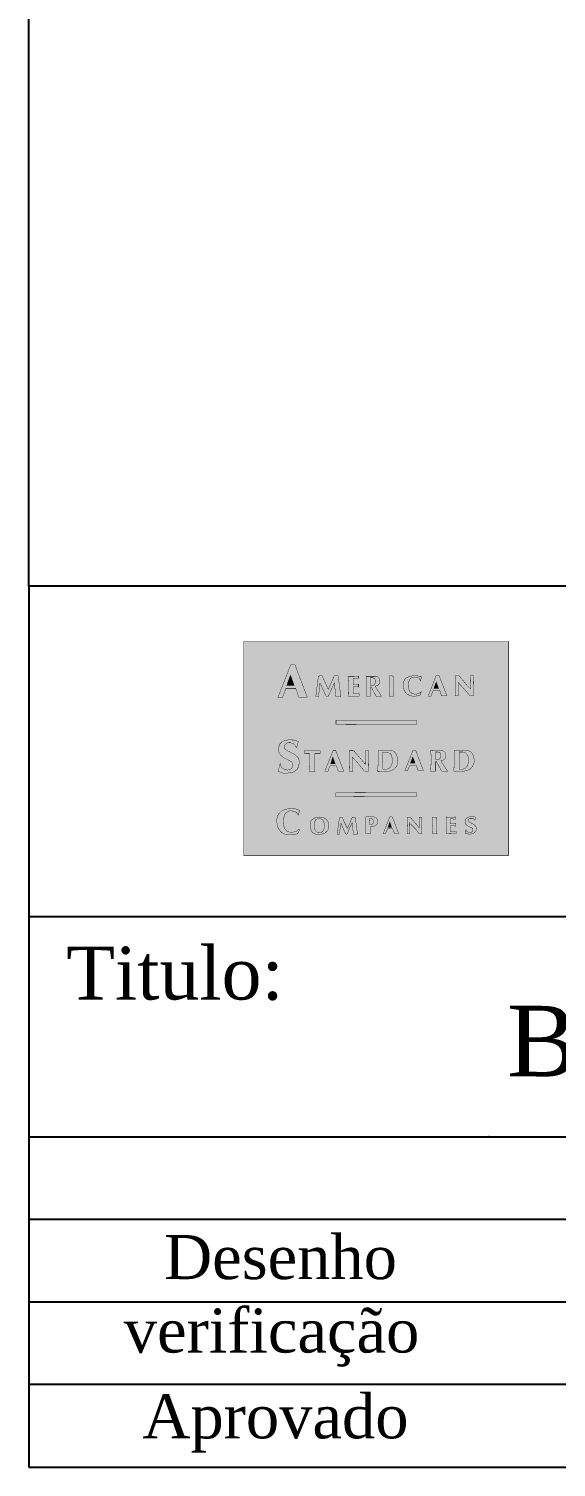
# Model space of a CAD drawing. Extents: x 336 to 4536, y -9214 to -3274.
# Drawn here: x 692 to 1291, y -9114 to -7481 of the extents above; entities that cross this region are included whole.
import ezdxf

# ---------------------------------------------------------------- set-up
doc = ezdxf.new("R2010")
doc.units = 0
doc.header["$LTSCALE"] = 40
doc.header["$MEASUREMENT"] = 0
for name, color, linetype in [('CAMADA_1', 7, 'CONTINUOUS'), ('FINA', 7, 'CONTINUOUS'), ('RAHMEN07', 5, 'CONTINUOUS')]:
    doc.layers.add(name, color=color, linetype=linetype)
doc.styles.add('FA', font='TIMES.TTF')

msp = doc.modelspace()

# ---------------------------------------------------------------- linework, layer by layer
at = {"layer": 'CAMADA_1', "color": 5, "linetype": 'CONTINUOUS', "const_width": 0.42}
msp.add_lwpolyline([(936.044, -8419.138), (1236.856, -8419.138), (1236.856, -8176.373), (936.044, -8176.373), (936.044, -8419.138)], dxfattribs=at)
at = {"layer": 'CAMADA_1', "color": 7, "linetype": 'CONTINUOUS', "const_width": 0.42}
for points in [[(995.299, -8229.582), (984.113, -8229.582), (981.09, -8237.744), (980.486, -8239.861), (975.043, -8239.861), (989.555, -8202.976), (994.392, -8202.976), (1008.299, -8239.558), (998.625, -8239.558), (995.299, -8229.582)], [(985.02, -8226.255), (993.485, -8226.255), (989.252, -8214.465), (985.02, -8226.255)], [(1025.229, -8215.372), (1032.182, -8230.791), (1038.834, -8215.675), (1038.834, -8215.372), (1043.368, -8215.372), (1046.392, -8238.652), (1040.648, -8238.953), (1039.136, -8223.535), (1031.88, -8238.953), (1030.066, -8238.953), (1029.462, -8238.047), (1022.811, -8223.535), (1022.508, -8224.745), (1022.206, -8227.768), (1021.903, -8231.093), (1021.601, -8234.419), (1021.601, -8236.232), (1021.601, -8237.744), (1021.601, -8238.652), (1021.601, -8238.953), (1017.974, -8238.953), (1020.997, -8215.675), (1025.229, -8215.372)], [(1066.648, -8225.046), (1066.648, -8228.069), (1060.299, -8227.768), (1060.299, -8235.93), (1060.601, -8235.93), (1061.811, -8235.93), (1063.02, -8235.93), (1064.531, -8235.93), (1065.74, -8235.93), (1066.345, -8235.93), (1066.95, -8235.628), (1067.253, -8235.628), (1067.253, -8238.652), (1054.857, -8238.652), (1055.159, -8223.837), (1054.554, -8215.977), (1055.461, -8215.675), (1055.764, -8215.977), (1057.578, -8215.977), (1061.508, -8215.977), (1065.136, -8215.675), (1066.648, -8215.675), (1066.648, -8218.093), (1060.299, -8218.093), (1060.299, -8225.349), (1066.648, -8225.046)], [(1085.392, -8227.162), (1092.345, -8238.349), (1088.717, -8238.349), (1087.508, -8238.349), (1086.601, -8238.652), (1085.996, -8237.744), (1080.856, -8228.069), (1079.95, -8228.069), (1080.252, -8238.652), (1079.95, -8238.652), (1079.043, -8238.652), (1077.833, -8238.652), (1076.624, -8238.652), (1076.019, -8238.652), (1075.415, -8238.652), (1075.113, -8238.652), (1075.113, -8238.349), (1075.113, -8237.442), (1075.113, -8236.232), (1075.113, -8235.325), (1075.113, -8234.721), (1075.113, -8234.419), (1075.113, -8233.814), (1075.113, -8233.209), (1075.113, -8229.884), (1075.113, -8223.837), (1075.113, -8220.814), (1075.113, -8218.395), (1075.113, -8216.581), (1075.113, -8215.977), (1084.485, -8215.977), (1084.787, -8215.977), (1085.392, -8215.977), (1085.694, -8215.977), (1085.996, -8215.977), (1086.903, -8216.279), (1088.112, -8216.581), (1088.717, -8216.884), (1089.322, -8217.489), (1090.229, -8219.302), (1090.531, -8221.418), (1090.229, -8223.232), (1089.926, -8224.745), (1089.624, -8225.046), (1089.02, -8225.651), (1088.415, -8226.255), (1088.112, -8226.559), (1087.206, -8226.86), (1086.299, -8226.86), (1085.694, -8227.162), (1085.392, -8227.162)], [(1080.252, -8217.489), (1080.252, -8226.255), (1080.554, -8226.255), (1080.856, -8226.255), (1081.764, -8226.255), (1082.369, -8226.255), (1083.577, -8225.954), (1084.485, -8225.349), (1085.089, -8224.442), (1085.392, -8223.535), (1085.694, -8221.418), (1085.392, -8219.605), (1084.183, -8218.093), (1082.369, -8217.489), (1081.764, -8217.489), (1080.856, -8217.489), (1080.554, -8217.489), (1080.252, -8217.489)], [(1106.554, -8238.349), (1101.415, -8238.349), (1101.415, -8237.744), (1101.415, -8236.535), (1101.717, -8234.419), (1101.717, -8231.698), (1101.717, -8226.255), (1101.717, -8222.023), (1101.415, -8219.605), (1101.415, -8217.489), (1101.113, -8215.977), (1101.113, -8215.372), (1106.252, -8215.675), (1106.252, -8235.325), (1106.554, -8238.349)], [(1137.996, -8216.279), (1136.787, -8221.117), (1136.485, -8220.512), (1136.485, -8220.209), (1136.182, -8219.605), (1134.67, -8217.791), (1132.252, -8217.186), (1129.833, -8217.186), (1127.415, -8217.489), (1125.903, -8218.093), (1124.996, -8219), (1124.089, -8220.512), (1123.484, -8222.325), (1122.88, -8225.954), (1123.182, -8229.884), (1124.694, -8233.209), (1127.112, -8235.325), (1128.927, -8235.93), (1131.345, -8236.232), (1133.462, -8235.93), (1135.275, -8235.325), (1135.879, -8234.721), (1136.787, -8234.116), (1137.089, -8233.814), (1137.391, -8233.511), (1137.391, -8234.721), (1137.089, -8236.232), (1136.485, -8237.139), (1135.577, -8237.744), (1133.764, -8238.047), (1129.531, -8238.652), (1125.298, -8238.047), (1121.671, -8236.232), (1118.949, -8233.209), (1117.74, -8230.185), (1117.136, -8227.465), (1117.136, -8224.745), (1117.74, -8222.023), (1118.647, -8219.907), (1119.857, -8218.395), (1121.369, -8217.489), (1123.182, -8216.581), (1126.205, -8215.675), (1128.927, -8215.372), (1131.647, -8215.372), (1134.67, -8215.675), (1135.879, -8215.977), (1137.089, -8215.977), (1137.693, -8216.279), (1137.996, -8216.279)], [(1158.554, -8231.698), (1151.298, -8231.698), (1149.182, -8237.139), (1148.88, -8238.349), (1145.555, -8238.349), (1154.624, -8215.07), (1157.949, -8215.07), (1166.717, -8238.047), (1160.671, -8238.047), (1158.554, -8231.698)], [(1151.903, -8229.582), (1157.345, -8229.582), (1154.624, -8222.325), (1151.903, -8229.582)], [(1192.414, -8237.442), (1188.786, -8233.209), (1184.554, -8228.372), (1182.74, -8226.255), (1181.228, -8224.745), (1180.321, -8223.535), (1179.716, -8222.931), (1179.415, -8223.535), (1179.415, -8224.745), (1179.415, -8226.559), (1179.415, -8228.977), (1179.415, -8231.395), (1179.415, -8233.814), (1179.415, -8235.93), (1179.415, -8237.442), (1179.415, -8238.047), (1176.089, -8238.047), (1176.089, -8237.139), (1176.391, -8234.419), (1176.391, -8230.488), (1176.391, -8226.255), (1176.391, -8222.325), (1176.391, -8218.698), (1176.089, -8216.279), (1176.089, -8215.372), (1176.693, -8215.372), (1177.902, -8215.372), (1179.112, -8215.372), (1180.321, -8215.372), (1181.228, -8215.977), (1182.74, -8218.093), (1185.158, -8220.814), (1187.88, -8224.14), (1189.693, -8226.255), (1191.508, -8228.069), (1193.019, -8229.582), (1193.623, -8230.185), (1193.926, -8228.372), (1193.623, -8215.372), (1197.251, -8215.372), (1196.949, -8238.047), (1193.926, -8238.047), (1193.623, -8238.047), (1193.322, -8238.047), (1192.717, -8237.744), (1192.414, -8237.442)], [(1040.95, -8270.395), (1040.95, -8265.86), (1132.252, -8265.558), (1132.252, -8270.697), (1040.95, -8270.395)], [(977.462, -8315.139), (977.462, -8315.441), (977.764, -8316.046), (978.067, -8316.953), (978.369, -8317.86), (980.183, -8320.278), (982.601, -8321.791), (985.624, -8322.395), (988.648, -8321.791), (990.16, -8320.581), (991.369, -8319.372), (991.974, -8317.558), (991.974, -8315.744), (991.671, -8314.837), (991.369, -8313.93), (990.764, -8313.325), (989.857, -8312.721), (988.346, -8311.814), (986.229, -8310.604), (983.81, -8309.395), (981.392, -8308.185), (978.369, -8305.767), (976.253, -8302.442), (975.648, -8298.511), (976.555, -8294.279), (977.462, -8292.465), (978.973, -8290.953), (980.486, -8289.743), (982.3, -8289.14), (986.229, -8288.232), (990.462, -8287.93), (991.066, -8288.232), (991.974, -8288.232), (992.88, -8288.232), (993.787, -8288.534), (995.299, -8289.14), (996.811, -8289.441), (998.02, -8290.046), (998.322, -8290.046), (998.322, -8290.651), (997.717, -8291.86), (997.416, -8293.674), (996.811, -8295.186), (996.509, -8295.79), (996.206, -8296.395), (995.903, -8296.697), (995.903, -8296.395), (995.602, -8296.093), (995.299, -8295.488), (994.997, -8294.883), (992.578, -8292.465), (989.252, -8291.256), (987.439, -8291.256), (985.927, -8291.557), (984.415, -8292.163), (983.206, -8293.372), (982.601, -8294.58), (982.3, -8296.093), (982.601, -8297.302), (983.206, -8298.511), (983.81, -8299.116), (984.415, -8299.418), (985.02, -8300.023), (985.624, -8300.325), (986.532, -8300.93), (988.043, -8301.534), (989.857, -8302.442), (991.671, -8303.348), (995.299, -8305.767), (997.717, -8307.883), (998.927, -8310.302), (999.23, -8313.325), (998.927, -8316.046), (998.322, -8318.767), (997.113, -8321.186), (995.299, -8322.697), (993.485, -8324.209), (991.066, -8325.115), (986.229, -8325.72), (980.787, -8325.72), (979.578, -8325.418), (977.764, -8324.814), (976.253, -8324.209), (975.346, -8323.906), (975.346, -8323.605), (975.648, -8322.395), (977.159, -8316.349), (977.462, -8315.139)], [(1011.02, -8303.348), (1006.787, -8303.348), (1005.579, -8303.65), (1005.276, -8303.65), (1004.671, -8303.65), (1004.671, -8300.627), (1022.811, -8300.627), (1022.811, -8303.348), (1022.206, -8303.348), (1020.997, -8303.348), (1019.485, -8303.348), (1018.275, -8303.348), (1017.066, -8303.348), (1017.066, -8303.65), (1017.066, -8304.256), (1016.764, -8304.558), (1016.764, -8304.86), (1016.764, -8305.465), (1016.764, -8305.767), (1016.764, -8306.07), (1016.764, -8306.674), (1016.764, -8324.511), (1010.718, -8324.511), (1010.718, -8322.697), (1011.02, -8318.767), (1011.322, -8313.93), (1011.322, -8309.395), (1011.322, -8307.279), (1011.322, -8305.162), (1011.02, -8303.953), (1011.02, -8303.348)], [(1041.252, -8317.255), (1034.299, -8317.255), (1032.182, -8322.395), (1031.88, -8323.605), (1028.252, -8323.605), (1037.625, -8300.325), (1040.648, -8300.325), (1049.718, -8323.605), (1043.671, -8323.605), (1041.252, -8317.255)], [(1034.904, -8315.139), (1040.043, -8315.139), (1037.322, -8307.581), (1034.904, -8315.139)], [(1061.206, -8300.627), (1074.205, -8315.744), (1074.507, -8300.023), (1077.833, -8300.023), (1077.531, -8323.906), (1076.927, -8323.906), (1075.717, -8323.906), (1074.205, -8323.906), (1073.299, -8323.605), (1072.694, -8322.999), (1072.09, -8322.092), (1070.578, -8320.278), (1068.461, -8317.86), (1066.345, -8315.139), (1063.926, -8312.418), (1061.811, -8310.302), (1060.299, -8308.488), (1059.694, -8307.883), (1059.694, -8324.209), (1056.368, -8324.209), (1056.671, -8304.256), (1056.368, -8300.325), (1059.997, -8300.325), (1060.601, -8300.023), (1061.206, -8300.627)], [(1097.485, -8323.906), (1088.112, -8324.209), (1088.717, -8315.744), (1088.717, -8300.023), (1101.415, -8300.023), (1102.019, -8300.023), (1102.322, -8300.023), (1102.624, -8300.023), (1103.229, -8300.023), (1106.252, -8300.93), (1108.368, -8302.744), (1109.577, -8304.86), (1110.485, -8307.883), (1111.089, -8313.325), (1109.88, -8318.163), (1106.856, -8321.488), (1102.019, -8323.605), (1101.415, -8323.605), (1100.81, -8323.906), (1099.903, -8323.906), (1099.299, -8323.906), (1098.694, -8323.906), (1098.391, -8323.906), (1098.09, -8323.906), (1097.485, -8323.906)], [(1096.88, -8302.139), (1094.159, -8302.139), (1094.159, -8303.046), (1094.159, -8305.465), (1093.857, -8308.79), (1093.857, -8312.721), (1094.159, -8316.046), (1094.159, -8318.767), (1094.159, -8320.883), (1094.159, -8321.488), (1096.577, -8321.488), (1097.183, -8321.488), (1097.485, -8321.488), (1097.786, -8321.488), (1098.391, -8321.488), (1101.415, -8320.278), (1103.229, -8318.163), (1104.438, -8315.441), (1104.74, -8312.418), (1104.74, -8310), (1104.438, -8307.581), (1103.833, -8305.162), (1102.322, -8303.65), (1101.717, -8303.348), (1100.81, -8302.744), (1099.6, -8302.442), (1098.694, -8302.139), (1098.09, -8302.139), (1097.786, -8302.139), (1097.485, -8302.139), (1096.88, -8302.139)], [(1131.95, -8316.953), (1124.694, -8316.651), (1122.577, -8322.092), (1122.275, -8323.302), (1118.949, -8323.302), (1128.322, -8300.023), (1131.345, -8300.023), (1140.112, -8322.999), (1134.065, -8322.999), (1131.95, -8316.953)], [(1125.298, -8314.535), (1130.74, -8314.535), (1128.019, -8307.279), (1125.298, -8314.535)], [(1148.275, -8300.023), (1157.648, -8299.72), (1158.252, -8299.72), (1158.554, -8299.72), (1158.857, -8299.72), (1159.461, -8299.72), (1160.972, -8300.023), (1162.485, -8300.627), (1163.694, -8301.233), (1164.601, -8302.139), (1164.903, -8303.046), (1165.205, -8304.256), (1165.508, -8305.465), (1165.508, -8306.371), (1165.508, -8307.581), (1164.903, -8309.093), (1163.694, -8310.302), (1162.182, -8311.209), (1161.577, -8311.512), (1160.671, -8311.512), (1160.368, -8311.512), (1160.066, -8311.512), (1160.368, -8311.814), (1160.671, -8313.023), (1161.577, -8314.232), (1162.485, -8316.046), (1164.298, -8318.767), (1165.81, -8321.186), (1167.019, -8322.999), (1167.624, -8323.605), (1160.972, -8323.605), (1154.624, -8312.418), (1154.018, -8312.721), (1154.018, -8323.605), (1148.275, -8323.605), (1148.275, -8322.092), (1148.578, -8318.464), (1148.88, -8313.93), (1148.88, -8309.698), (1148.88, -8306.07), (1148.578, -8303.046), (1148.275, -8300.93), (1148.275, -8300.023)], [(1154.321, -8301.836), (1154.321, -8310.604), (1154.624, -8310.604), (1154.926, -8310.604), (1155.531, -8310.604), (1156.135, -8310.604), (1158.252, -8310), (1159.461, -8308.488), (1160.066, -8306.371), (1159.763, -8303.953), (1159.158, -8303.046), (1158.554, -8302.442), (1157.648, -8302.139), (1156.438, -8301.836), (1155.834, -8301.836), (1154.926, -8301.836), (1154.624, -8301.836), (1154.321, -8301.836)], [(1174.578, -8323.605), (1175.181, -8314.232), (1175.181, -8299.72), (1175.484, -8299.72), (1176.391, -8299.72), (1177.902, -8299.72), (1179.415, -8299.72), (1183.345, -8299.72), (1187.275, -8299.72), (1191.508, -8300.325), (1194.531, -8302.139), (1196.647, -8305.162), (1197.554, -8309.395), (1197.554, -8313.93), (1196.042, -8317.86), (1193.623, -8320.883), (1189.693, -8322.999), (1187.88, -8323.302), (1185.461, -8323.605), (1183.043, -8323.906), (1180.624, -8323.906), (1178.81, -8323.906), (1176.693, -8323.906), (1175.181, -8323.605), (1174.578, -8323.605)], [(1183.345, -8301.836), (1180.624, -8301.836), (1180.624, -8321.186), (1183.949, -8321.186), (1184.251, -8321.186), (1184.856, -8321.186), (1185.158, -8321.186), (1185.461, -8321.186), (1186.972, -8320.581), (1188.484, -8319.674), (1189.693, -8318.163), (1190.298, -8316.953), (1191.205, -8313.023), (1191.205, -8308.79), (1190.298, -8305.162), (1188.182, -8303.046), (1187.88, -8302.744), (1186.972, -8302.442), (1185.763, -8302.139), (1184.856, -8301.836), (1184.554, -8301.836), (1184.251, -8301.836), (1183.647, -8301.836), (1183.345, -8301.836)], [(1040.648, -8352.627), (1040.95, -8348.092), (1132.252, -8347.79), (1132.252, -8352.325), (1040.648, -8352.627)], [(999.532, -8368.045), (998.322, -8373.186), (998.02, -8372.883), (997.416, -8372.278), (996.811, -8371.372), (995.903, -8370.464), (994.392, -8369.557), (992.276, -8368.953), (990.16, -8368.651), (988.346, -8368.651), (986.532, -8369.255), (984.718, -8370.464), (983.509, -8371.674), (982.3, -8373.79), (981.09, -8378.023), (981.09, -8382.557), (981.996, -8386.79), (983.509, -8390.116), (985.624, -8391.929), (988.648, -8392.837), (991.974, -8392.837), (994.997, -8392.231), (996.206, -8391.627), (997.113, -8390.72), (998.02, -8390.116), (998.927, -8389.511), (999.23, -8389.511), (999.23, -8390.116), (998.927, -8391.627), (998.625, -8393.139), (998.322, -8393.743), (996.206, -8394.953), (992.88, -8395.557), (989.555, -8395.86), (987.137, -8395.86), (984.113, -8395.557), (981.695, -8394.65), (979.578, -8393.44), (977.764, -8391.627), (976.253, -8389.814), (975.043, -8387.394), (974.439, -8384.673), (973.834, -8381.65), (973.834, -8378.324), (974.439, -8374.999), (975.95, -8371.976), (978.369, -8369.255), (981.996, -8367.441), (986.532, -8366.232), (991.369, -8365.93), (995.602, -8366.534), (997.113, -8367.139), (998.322, -8367.441), (999.23, -8368.045), (999.532, -8368.045)], [(1021.903, -8375.604), (1026.741, -8376.209), (1030.066, -8378.324), (1032.182, -8381.65), (1032.788, -8386.487), (1031.578, -8391.023), (1028.555, -8393.743), (1024.322, -8395.254), (1019.485, -8395.254), (1017.369, -8394.953), (1015.555, -8394.046), (1014.043, -8392.837), (1013.137, -8391.325), (1011.625, -8387.697), (1011.625, -8383.464), (1012.531, -8379.836), (1014.95, -8377.721), (1017.974, -8376.209), (1021.903, -8375.604)], [(1020.695, -8393.44), (1024.322, -8393.139), (1026.438, -8391.023), (1027.648, -8387.697), (1027.648, -8383.767), (1027.043, -8381.046), (1025.532, -8378.627), (1023.415, -8377.418), (1020.392, -8377.418), (1017.974, -8378.627), (1016.764, -8381.046), (1016.462, -8384.069), (1016.462, -8386.79), (1016.764, -8388.906), (1017.369, -8391.023), (1018.88, -8392.534), (1020.695, -8393.44)], [(1053.95, -8388.604), (1059.089, -8376.813), (1059.392, -8375.907), (1059.997, -8375.907), (1060.299, -8376.209), (1060.903, -8376.209), (1061.508, -8376.209), (1062.112, -8375.907), (1062.717, -8375.907), (1065.136, -8393.139), (1065.136, -8394.953), (1060.601, -8394.953), (1059.392, -8381.952), (1059.089, -8382.557), (1058.183, -8384.371), (1056.973, -8386.79), (1056.066, -8388.906), (1055.461, -8390.417), (1054.857, -8392.534), (1053.95, -8394.046), (1053.345, -8394.953), (1052.438, -8394.953), (1051.531, -8394.046), (1046.996, -8383.767), (1046.695, -8382.86), (1046.09, -8383.162), (1046.09, -8384.069), (1044.881, -8394.953), (1044.578, -8394.953), (1044.275, -8394.953), (1043.671, -8394.953), (1043.067, -8394.953), (1042.159, -8395.254), (1044.881, -8376.209), (1048.206, -8376.209), (1048.508, -8376.511), (1048.811, -8377.721), (1049.415, -8378.929), (1050.02, -8380.744), (1051.531, -8383.767), (1052.741, -8386.185), (1053.648, -8387.999), (1053.95, -8388.604)], [(1079.647, -8386.79), (1079.647, -8394.65), (1078.741, -8394.348), (1077.833, -8394.348), (1077.229, -8394.348), (1076.322, -8394.348), (1075.415, -8394.348), (1074.81, -8394.65), (1074.81, -8375.604), (1081.764, -8375.301), (1082.066, -8375.301), (1082.67, -8375.301), (1082.973, -8375.301), (1083.577, -8375.301), (1085.392, -8375.907), (1086.601, -8376.813), (1087.508, -8378.023), (1088.112, -8379.534), (1088.112, -8381.348), (1087.81, -8383.162), (1087.206, -8384.371), (1085.996, -8385.278), (1084.485, -8385.883), (1082.369, -8386.185), (1080.554, -8386.79), (1079.647, -8386.79)], [(1080.252, -8377.418), (1079.043, -8377.418), (1079.346, -8384.673), (1080.554, -8384.673), (1082.066, -8384.069), (1083.275, -8382.557), (1083.275, -8380.744), (1082.973, -8378.929), (1082.67, -8378.627), (1082.369, -8378.023), (1082.066, -8377.721), (1081.461, -8377.418), (1080.252, -8377.418)], [(1105.345, -8389.208), (1099.299, -8389.208), (1097.485, -8393.44), (1097.183, -8394.65), (1094.462, -8394.65), (1102.019, -8375.301), (1104.74, -8375.301), (1111.996, -8394.348), (1107.159, -8394.348), (1105.345, -8389.208)], [(1099.903, -8387.394), (1104.136, -8387.394), (1102.019, -8381.348), (1099.903, -8387.394)], [(1135.577, -8387.697), (1136.182, -8387.697), (1135.879, -8375.907), (1138.299, -8375.907), (1138.299, -8394.65), (1137.996, -8394.65), (1136.787, -8394.65), (1135.879, -8394.65), (1134.973, -8394.65), (1134.67, -8394.046), (1134.368, -8393.44), (1133.462, -8391.929), (1132.252, -8390.417), (1130.74, -8388.906), (1128.322, -8386.487), (1126.205, -8384.371), (1124.694, -8382.557), (1124.089, -8381.952), (1124.392, -8394.65), (1121.671, -8394.65), (1121.973, -8381.046), (1121.973, -8380.441), (1121.973, -8380.138), (1121.973, -8379.836), (1121.671, -8379.534), (1121.671, -8378.324), (1121.671, -8377.418), (1121.671, -8376.813), (1121.671, -8376.209), (1121.671, -8375.907), (1121.973, -8375.907), (1122.88, -8375.907), (1124.089, -8375.907), (1124.694, -8375.907), (1125.298, -8376.209), (1126.508, -8377.418), (1128.019, -8379.232), (1129.833, -8381.348), (1133.159, -8384.976), (1134.973, -8387.394), (1135.275, -8387.697), (1135.577, -8387.697)], [(1155.531, -8394.65), (1150.392, -8394.65), (1150.392, -8393.743), (1150.694, -8391.929), (1150.694, -8388.906), (1150.694, -8385.581), (1150.392, -8381.952), (1150.392, -8378.929), (1150.089, -8376.813), (1150.089, -8375.907), (1155.228, -8375.907), (1155.228, -8377.115), (1154.926, -8379.836), (1154.926, -8383.464), (1154.926, -8387.092), (1154.926, -8389.814), (1155.228, -8392.231), (1155.531, -8394.046), (1155.531, -8394.65)], [(1170.647, -8385.581), (1170.647, -8392.231), (1177.298, -8392.231), (1177.298, -8394.348), (1166.112, -8394.65), (1166.112, -8394.348), (1166.112, -8393.743), (1166.112, -8392.534), (1166.112, -8391.627), (1166.112, -8391.023), (1166.414, -8390.72), (1166.414, -8390.116), (1166.414, -8389.814), (1166.414, -8386.79), (1166.414, -8381.952), (1166.414, -8379.534), (1166.112, -8377.721), (1166.112, -8376.209), (1166.112, -8375.604), (1173.973, -8375.907), (1175.181, -8375.907), (1175.787, -8375.604), (1176.693, -8375.604), (1176.693, -8378.023), (1170.647, -8377.721), (1170.647, -8383.464), (1176.996, -8383.162), (1176.693, -8385.883), (1176.391, -8385.883), (1176.089, -8385.883), (1175.484, -8385.883), (1174.879, -8385.581), (1173.368, -8385.581), (1171.856, -8385.581), (1170.949, -8385.581), (1170.647, -8385.581)], [(1188.484, -8389.814), (1188.484, -8390.116), (1188.786, -8390.417), (1188.786, -8391.023), (1189.089, -8391.627), (1189.995, -8392.534), (1191.205, -8392.837), (1192.414, -8393.139), (1193.322, -8393.139), (1194.833, -8392.837), (1195.74, -8391.929), (1196.345, -8391.023), (1196.345, -8389.511), (1196.042, -8388.604), (1195.136, -8387.999), (1193.322, -8387.394), (1191.508, -8386.185), (1189.693, -8385.278), (1188.182, -8383.767), (1187.577, -8381.952), (1187.275, -8379.836), (1188.182, -8377.721), (1189.693, -8376.511), (1191.81, -8375.604), (1193.926, -8374.999), (1196.042, -8374.999), (1196.949, -8374.999), (1198.159, -8375.604), (1199.065, -8375.907), (1199.368, -8376.209), (1199.368, -8376.813), (1199.065, -8377.721), (1198.763, -8378.627), (1198.46, -8379.232), (1198.46, -8379.534), (1198.46, -8379.232), (1197.857, -8378.929), (1197.554, -8378.324), (1196.949, -8377.721), (1195.74, -8377.115), (1194.228, -8377.115), (1192.717, -8377.115), (1191.508, -8378.023), (1191.205, -8378.627), (1191.205, -8379.232), (1191.205, -8380.138), (1191.508, -8380.744), (1192.414, -8381.348), (1195.74, -8383.162), (1198.46, -8384.976), (1199.973, -8387.092), (1200.275, -8390.116), (1199.065, -8392.534), (1197.251, -8394.046), (1194.228, -8394.953), (1191.205, -8394.953), (1189.391, -8394.65), (1188.182, -8394.348), (1187.577, -8393.743), (1187.577, -8392.837), (1187.88, -8391.929), (1188.182, -8391.023), (1188.484, -8390.116), (1188.484, -8389.814)]]:
    msp.add_lwpolyline(points, dxfattribs=at)
at = {"layer": 'CAMADA_1', "color": 5}
msp.add_solid([(936.044, -8419.138), (1236.856, -8419.138), (936.044, -8176.373), (1236.856, -8176.373)], dxfattribs=at)
at = {"layer": 'CAMADA_1', "color": 7}
for points in [[(985.02, -8226.255), (993.485, -8226.255), (985.02, -8226.255), (989.252, -8214.465)], [(1151.903, -8229.582), (1157.345, -8229.582), (1151.903, -8229.582), (1154.624, -8222.325)], [(1040.95, -8270.395), (1040.95, -8265.86), (1132.252, -8270.697), (1132.252, -8265.558)], [(1034.904, -8315.139), (1040.043, -8315.139), (1034.904, -8315.139), (1037.322, -8307.581)], [(1125.298, -8314.535), (1130.74, -8314.535), (1125.298, -8314.535), (1128.019, -8307.279)], [(1040.648, -8352.627), (1040.95, -8348.092), (1132.252, -8352.325), (1132.252, -8347.79)], [(1099.903, -8387.394), (1104.136, -8387.394), (1099.903, -8387.394), (1102.019, -8381.348)]]:
    msp.add_solid(points, dxfattribs=at)
at = {"layer": 'FINA'}
for p, q in [((4436.336, -8113.557), (692.336, -8113.557)), ((692.336, -8113.557), (692.336, -9113.557)), ((692.336, -8488.557), (4436.336, -8488.557)), ((692.336, -8738.557), (4436.336, -8738.557)), ((3372.602, -8832.307), (692.336, -8832.307)), ((3372.602, -8926.057), (692.336, -8926.057)), ((2720.536, -9019.807), (692.336, -9019.807)), ((692.336, -9113.557), (4436.336, -9113.557))]:
    msp.add_line(p, q, dxfattribs=at)
msp.add_point((1214.336, -8738.557), dxfattribs=at)
at = {"layer": 'RAHMEN07'}
msp.add_line((692.336, -8113.557), (692.336, -3373.557), dxfattribs=at)

# ---------------------------------------------------------------- texts
at = {"layer": 'FINA', "style": 'FA'}
for s, height, p in [('Titulo:', 60, (734.926, -8582.744)), ('Banheira Tívoli 1.5', 80, (1235.019, -8669.92)), ('Desenho', 50, (845.892, -8900.05)), ('verificação', 50, (800.146, -8983.384)), ('Aprovado', 50, (821.259, -9080.775))]:
    msp.add_text(s, height=height, dxfattribs=at).set_placement(p)

doc.saveas('drawing.dxf')
